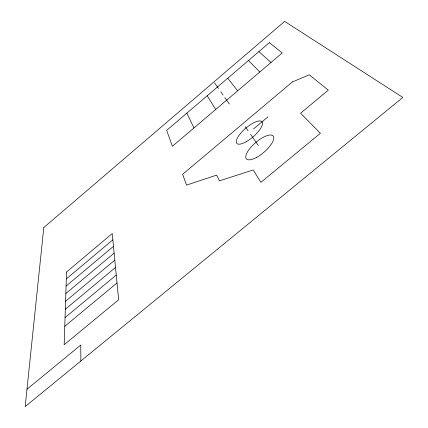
<?xml version="1.0" encoding="UTF-8"?>
<svg xmlns="http://www.w3.org/2000/svg" width="428" height="428" viewBox="0 0 428 428"><rect width="100%" height="100%" fill="white"/><g stroke="black" fill="none" stroke-linecap="round" stroke-linejoin="round"><path stroke-width="0.64" d="M66.313 278.922L112.858 239.83M66.083 286.091L113.49 246.346M253.59 128.887L267.971 116.833M65.837 293.528L114.142 253.114M65.586 301.248L114.822 260.138M65.329 309.273L115.523 267.447M65.056 317.613L116.256 275.044M64.772 326.291L117.021 282.951M26.975 389.245L80.785 345L80.849 361.023M258.913 51.595L270.983 62.499M248.475 60.508L259.817 71.984M227.75 78.217L237.652 90.816M214.562 82.882L218.451 88.441M220.762 91.747L223.063 95.032M224.823 97.552L229.333 103.999M245.228 126.72L248.069 130.781M250.578 134.371L258.341 145.466M207.206 95.765L215.701 109.466M186.843 113.158L193.959 127.94M66.538 272.01L64.173 344.743L118.647 299.782L112.248 233.544L66.538 272.01M43.79 227.568L25.172 406.6L402.828 97.445L284.641 21.4L43.79 227.568M269.399 42.64L166.663 130.396L172.42 146.237L282.202 52.965L269.399 42.64M292.463 81.898L182.628 174.324L186.544 185.099L216.659 175.1L219.43 180.862L253.232 169.964L260.914 182.355L320.395 133.258L300.6 113.233L328.303 90.148L309.3 74.825L292.463 81.898M256.463 157.456A17.623 6.383 -40.5 0 0 273.225 136.04A17.623 6.383 -40.5 0 0 249.626 148.762A17.623 6.383 -40.5 0 0 256.463 157.456M246.084 141.802A16.612 5.666 -40.6 0 0 262.032 121.809A16.612 5.666 -40.6 0 0 240.006 134.082A16.612 5.666 -40.6 0 0 246.084 141.802"/></g></svg>
